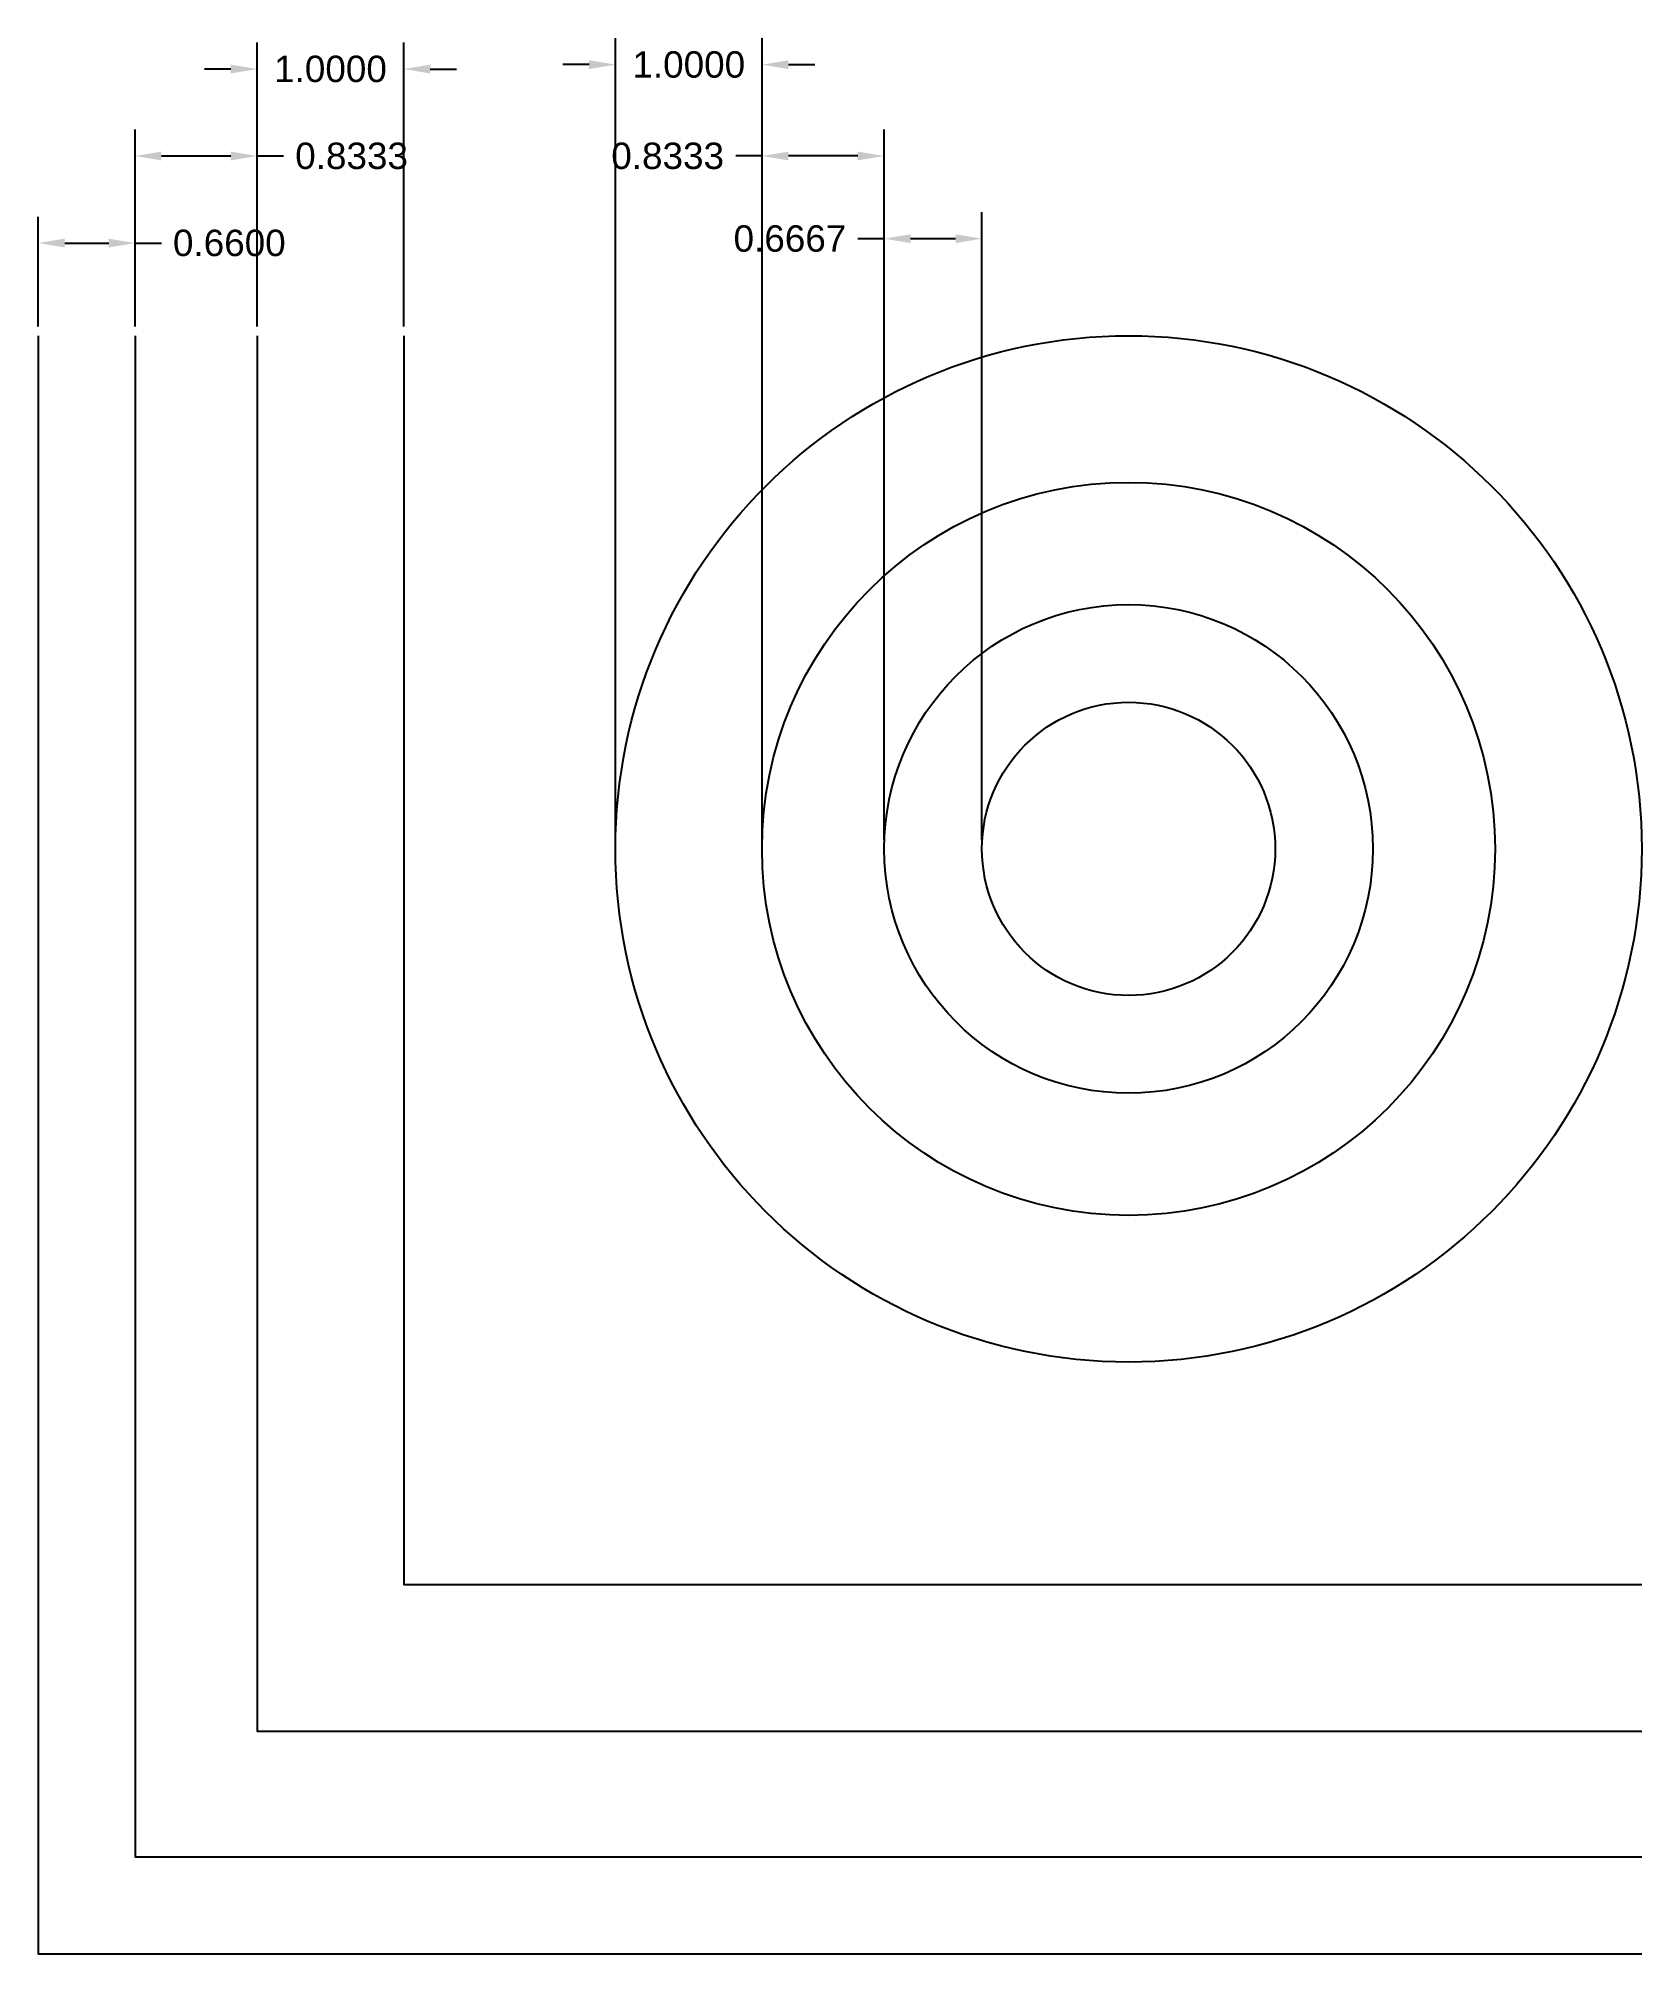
# Model space of a CAD drawing. Header units: millimetres. Extents: x 0 to 10.9, y 0 to 13.1.
import ezdxf

# ---------------------------------------------------------------- set-up
doc = ezdxf.new("R2010")
doc.units = ezdxf.units.MM
doc.header["$MEASUREMENT"] = 0
doc.layers.add('Bottom-Laser', color=1, linetype='Continuous')
doc.styles.get("Standard").update_dxf_attribs({"font": 'arial.ttf'})
doc.dimstyles.get("Standard").update_dxf_attribs({"dimtxt": 0.18, "dimasz": 0.18, "dimexe": 0.18, "dimexo": 0.0625, "dimgap": 0.09, "dimtad": 0, "dimtih": 1, "dimtoh": 1, "dimdec": 4, "dimzin": 0, "dimdsep": 46, "dimtxsty": 'Standard', "dimcen": 0.09, "dimadec": 0, "dimazin": 0, "dimtfac": 1, "dimtdec": 4, "dimtofl": 0, "dimtmove": 0, "dimatfit": 3, "dimfxl": 1, "dimtolj": 1, "dimtzin": 0, "dimarcsym": 0})

# ---------------------------------------------------------------- blocks, each defined once
blk = doc.blocks.new('*D2')
at = {"color": 0, "lineweight": -2, "transparency": 16777216}
for p, q in [((0, 11.098), (0, 11.848)), ((0.66, 11.098), (0.66, 11.848)), ((0.18, 11.668), (0.48, 11.668)), ((0.66, 11.668), (0.84, 11.668))]:
    blk.add_line(p, q, dxfattribs=at)
at = {"color": 0, "transparency": 16777216}
for points in [[(0.18, 11.698), (0.18, 11.638), (0, 11.668)], [(0.48, 11.698), (0.48, 11.638), (0.66, 11.668)]]:
    blk.add_solid(points, dxfattribs=at)
at = {"layer": 'Defpoints', "color": 0, "transparency": 16777216}
for p in [(0.66, 11.668), (0, 11.036), (0.66, 11.036)]:
    blk.add_point(p, dxfattribs=at)
at = {"color": 0, "transparency": 16777216, "insert": (1.303, 11.668), "char_height": 0.18, "attachment_point": 5}
blk.add_mtext('\\A1;0.6600', dxfattribs=at)
blk = doc.blocks.new('*D3')
at = {"color": 0, "lineweight": -2, "transparency": 16777216}
for p, q in [((0.66, 11.098), (0.66, 12.442)), ((1.493, 11.098), (1.493, 12.442)), ((0.84, 12.262), (1.313, 12.262)), ((1.493, 12.262), (1.673, 12.262))]:
    blk.add_line(p, q, dxfattribs=at)
at = {"color": 0, "transparency": 16777216}
for points in [[(0.84, 12.292), (0.84, 12.232), (0.66, 12.262)], [(1.313, 12.292), (1.313, 12.232), (1.493, 12.262)]]:
    blk.add_solid(points, dxfattribs=at)
at = {"layer": 'Defpoints', "color": 0, "transparency": 16777216}
for p in [(1.493, 12.262), (0.66, 11.036), (1.493, 11.036)]:
    blk.add_point(p, dxfattribs=at)
at = {"color": 0, "transparency": 16777216, "insert": (2.137, 12.262), "char_height": 0.18, "attachment_point": 5}
blk.add_mtext('\\A1;0.8333', dxfattribs=at)
blk = doc.blocks.new('*D4')
at = {"color": 0, "lineweight": -2, "transparency": 16777216}
for p, q in [((1.493, 11.098), (1.493, 13.035)), ((2.493, 11.098), (2.493, 13.035)), ((1.313, 12.855), (1.133, 12.855)), ((2.673, 12.855), (2.853, 12.855))]:
    blk.add_line(p, q, dxfattribs=at)
at = {"color": 0, "transparency": 16777216}
for points in [[(1.313, 12.885), (1.313, 12.825), (1.493, 12.855)], [(2.673, 12.885), (2.673, 12.825), (2.493, 12.855)]]:
    blk.add_solid(points, dxfattribs=at)
at = {"layer": 'Defpoints', "color": 0, "transparency": 16777216}
for p in [(2.493, 12.855), (1.493, 11.036), (2.493, 11.036)]:
    blk.add_point(p, dxfattribs=at)
at = {"color": 0, "transparency": 16777216, "insert": (1.993, 12.855), "char_height": 0.18, "attachment_point": 5}
blk.add_mtext('\\A1;1.0000', dxfattribs=at)
blk = doc.blocks.new('*D5')
at = {"color": 0, "lineweight": -2, "transparency": 16777216}
for p, q in [((5.77, 7.598), (5.77, 11.878)), ((6.437, 7.598), (6.437, 11.878)), ((5.77, 11.698), (5.59, 11.698)), ((6.257, 11.698), (5.95, 11.698))]:
    blk.add_line(p, q, dxfattribs=at)
at = {"color": 0, "transparency": 16777216}
for points in [[(5.95, 11.728), (5.95, 11.668), (5.77, 11.698)], [(6.257, 11.728), (6.257, 11.668), (6.437, 11.698)]]:
    blk.add_solid(points, dxfattribs=at)
at = {"layer": 'Defpoints', "color": 0, "transparency": 16777216}
for p in [(5.77, 11.698), (5.77, 7.536), (6.437, 7.536)]:
    blk.add_point(p, dxfattribs=at)
at = {"color": 0, "transparency": 16777216, "insert": (5.127, 11.698), "char_height": 0.18, "attachment_point": 5}
blk.add_mtext('\\A1;0.6667', dxfattribs=at)
blk = doc.blocks.new('*D6')
at = {"color": 0, "lineweight": -2, "transparency": 16777216}
for p, q in [((4.937, 7.598), (4.937, 12.442)), ((5.77, 7.598), (5.77, 12.442)), ((4.937, 12.262), (4.757, 12.262)), ((5.59, 12.262), (5.117, 12.262))]:
    blk.add_line(p, q, dxfattribs=at)
at = {"color": 0, "transparency": 16777216}
for points in [[(5.117, 12.292), (5.117, 12.232), (4.937, 12.262)], [(5.59, 12.292), (5.59, 12.232), (5.77, 12.262)]]:
    blk.add_solid(points, dxfattribs=at)
at = {"layer": 'Defpoints', "color": 0, "transparency": 16777216}
for p in [(4.937, 12.262), (4.937, 7.536), (5.77, 7.536)]:
    blk.add_point(p, dxfattribs=at)
at = {"color": 0, "transparency": 16777216, "insert": (4.293, 12.262), "char_height": 0.18, "attachment_point": 5}
blk.add_mtext('\\A1;0.8333', dxfattribs=at)
blk = doc.blocks.new('*D7')
at = {"color": 0, "lineweight": -2, "transparency": 16777216}
for p, q in [((3.937, 7.598), (3.937, 13.065)), ((4.937, 7.598), (4.937, 13.065)), ((3.757, 12.885), (3.577, 12.885)), ((5.117, 12.885), (5.297, 12.885))]:
    blk.add_line(p, q, dxfattribs=at)
at = {"color": 0, "transparency": 16777216}
for points in [[(3.757, 12.915), (3.757, 12.855), (3.937, 12.885)], [(5.117, 12.915), (5.117, 12.855), (4.937, 12.885)]]:
    blk.add_solid(points, dxfattribs=at)
at = {"layer": 'Defpoints', "color": 0, "transparency": 16777216}
for p in [(3.937, 12.885), (3.937, 7.536), (4.937, 7.536)]:
    blk.add_point(p, dxfattribs=at)
at = {"color": 0, "transparency": 16777216, "insert": (4.437, 12.885), "char_height": 0.18, "attachment_point": 5}
blk.add_mtext('\\A1;1.0000', dxfattribs=at)

msp = doc.modelspace()

# ---------------------------------------------------------------- linework, layer by layer
at = {"layer": 'Bottom-Laser'}
for points in [[(0, 11.03583), (0, 0), (10.9371, 0)], [(0.65997, 11.03583), (0.65997, 0.65997), (10.9371, 0.65997)], [(1.4933, 11.03583), (1.4933, 1.51891), (10.9371, 1.51891)], [(2.4933, 11.03583), (2.4933, 2.51891), (10.9371, 2.51891)]]:
    msp.add_lwpolyline(points, dxfattribs=at)
for radius in [3.49999, 2.49999, 1.66666, 1]:
    msp.add_circle((7.43711, 7.53584), radius, dxfattribs=at)

# ---------------------------------------------------------------- dimensions: what is measured, and where the dimension line sits
for base, p1, p2, picture, middle in [((3.93712, 12.88469), (4.93712, 7.53584), (3.93712, 7.53584), '*D7', (4.43712, 12.88469)), ((2.4933, 12.85501), (1.4933, 11.03583), (2.4933, 11.03583), '*D4', (1.9933, 12.85501)), ((1.4933, 12.2615), (0.65997, 11.03583), (1.4933, 11.03583), '*D3', (2.13693, 12.2615)), ((4.93712, 12.2615), (5.77045, 7.53584), (4.93712, 7.53584), '*D6', (4.29349, 12.2615)), ((0.65997, 11.66799), (0, 11.03583), (0.65997, 11.03583), '*D2', (1.30329, 11.66799)), ((5.77045, 11.69766), (6.43711, 7.53584), (5.77045, 7.53584), '*D5', (5.12682, 11.69766))]:
    dim = msp.add_linear_dim(base=base, p1=p1, p2=p2, dimstyle='Standard')
    dim.commit()
    dim.dimension.update_dxf_attribs({"geometry": picture, "text_midpoint": middle})

doc.saveas('drawing.dxf')
